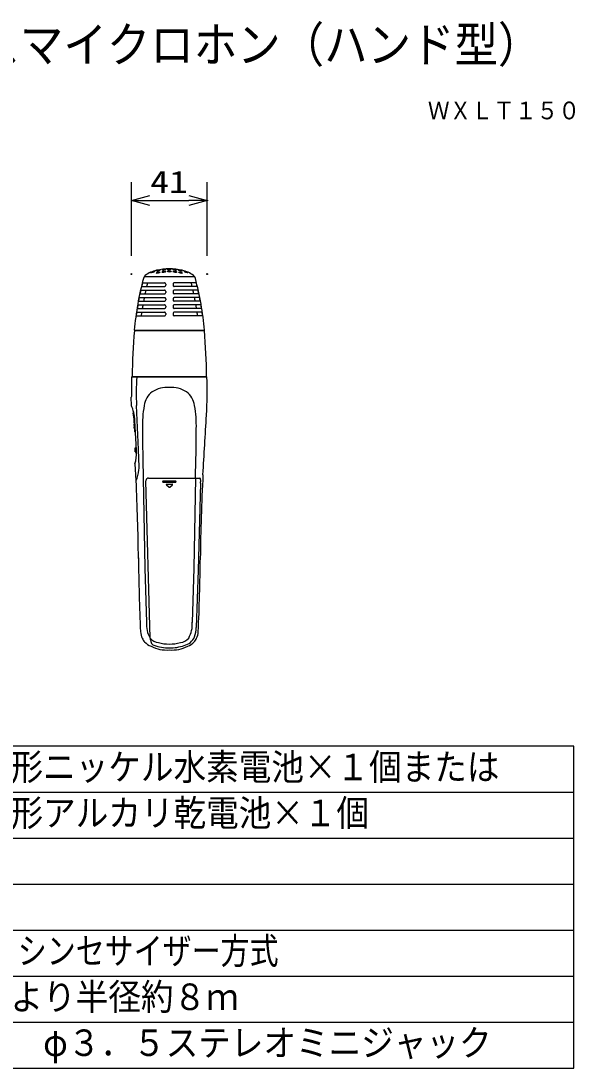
# Model space of a CAD drawing. Units: millimetres, scale not verified. Extents: x -63 to 63, y -57 to 57.
# Drawn here: x 2.4 to 62.6, y -56.5 to 57.4 of the extents above; entities that cross this region are included whole.
import ezdxf
from ezdxf.enums import TextEntityAlignment as Align

# ---------------------------------------------------------------- set-up
doc = ezdxf.new("R2010")
doc.units = ezdxf.units.MM
doc.header["$LTSCALE"] = 0.190236
doc.header["$PDMODE"] = 32
doc.header["$PDSIZE"] = 0.0951
for name, color, linetype in [('0-0_MOJI1', 2, 'Continuous'), ('0-1_TOUROKU', 1, 'Continuous'), ('0-2_WAKU', 1, 'Continuous'), ('0-3_GAIKEI', 1, 'Continuous'), ('0-4_SUNPO', 3, 'Continuous'), ('0-5_Defpoints', 7, 'Continuous')]:
    doc.layers.add(name, color=color, linetype=linetype)
doc.styles.add('ＭＳ ゴシック', font='')
doc.styles.get('ＭＳ ゴシック').set_extended_font_data('MS Gothic')

# ---------------------------------------------------------------- blocks, each defined once
blk = doc.blocks.new('_OPEN30')
at = {"layer": '0-5_Defpoints'}
blk.add_line((0, 0), (-1, 0), dxfattribs=at)
blk.add_lwpolyline([(-1, 0.26795), (0, 0), (-1, -0.26795)], dxfattribs=at)

msp = doc.modelspace()

# ---------------------------------------------------------------- linework, layer by layer
at = {"layer": '0-2_WAKU', "color": 4}
for p, q in [((62.5001, -21.5), (-62.5001, -21.5)), ((62.5001, -56.5001), (62.5001, -21.5)), ((-62.5001, -56.5001), (62.5001, -56.5001))]:
    msp.add_line(p, q, dxfattribs=at)
at = {"layer": '0-2_WAKU'}
for p, q in [((-62.5001, -26.5), (62.5001, -26.5)), ((-62.5001, -31.5001), (62.5001, -31.5001)), ((-62.5001, -36.5001), (62.5001, -36.5001)), ((-62.5001, -41.5001), (62.5001, -41.5001)), ((-62.5001, -46.5001), (62.5001, -46.5001)), ((-62.5001, -51.5001), (62.5001, -51.5001))]:
    msp.add_line(p, q, dxfattribs=at)
at = {"layer": '0-3_GAIKEI'}
for p, q in [((15.8135, 29.6201), (21.2551, 29.6201)), ((15.5117, 28.5201), (17.9968, 28.52)), ((15.6081, 28.9201), (17.9968, 28.92)), ((18.1343, 28.7838), (18.1343, 28.6609)), ((18.9343, 28.7838), (18.9343, 28.6609)), ((21.4606, 28.9201), (19.0719, 28.92)), ((21.5569, 28.5201), (19.0719, 28.52)), ((15.3341, 27.7201), (17.9968, 27.72)), ((15.4204, 28.1201), (17.9968, 28.12)), ((18.1343, 27.9838), (18.1343, 27.8609)), ((18.9343, 27.9838), (18.9343, 27.8609)), ((21.6482, 28.1201), (19.0719, 28.12)), ((21.7345, 27.7201), (19.0719, 27.72)), ((15.1048, 26.5201), (17.9968, 26.52)), ((15.1745, 26.9101), (17.9968, 26.91)), ((15.2508, 27.3101), (17.9968, 27.31)), ((18.1343, 27.1738), (18.1343, 27.0509)), ((18.1343, 26.3838), (18.1343, 26.2609)), ((18.9343, 27.1738), (18.9343, 27.0509)), ((18.9343, 26.3838), (18.9343, 26.2609)), ((21.8178, 27.3101), (19.0719, 27.31)), ((21.8941, 26.9101), (19.0719, 26.91)), ((21.9638, 26.5201), (19.0719, 26.52)), ((14.9192, 25.3201), (17.9968, 25.3199)), ((14.9763, 25.7201), (17.9968, 25.7199)), ((15.0381, 26.1201), (17.9968, 26.12)), ((18.1343, 25.5837), (18.1343, 25.4608)), ((18.9343, 25.5837), (18.9343, 25.4608)), ((22.0305, 26.1201), (19.0719, 26.12)), ((22.0923, 25.7201), (19.0719, 25.7199)), ((22.1494, 25.3201), (19.0719, 25.3199)), ((14.7181, 23.7601), (22.3505, 23.7601)), ((14.7344, 23.7201), (22.3342, 23.7201)), ((14.4198, 18.6801), (22.6087, 18.6801)), ((14.4823, 18.7401), (22.5867, 18.7401)), ((14.6052, 14.7617), (14.6533, 14.8322)), ((15.1882, 10.7834), (14.968, 15.5751)), ((14.6529, 13.8174), (14.6545, 13.7486)), ((14.694, 13.8597), (14.7266, 13.8604)), ((14.7045, 13.7004), (14.7323, 13.7004)), ((14.7163, 13.7004), (14.7213, 13.5601)), ((14.6636, 13.5171), (14.6653, 13.4483)), ((14.6744, 13.2171), (14.6761, 13.1483)), ((14.7048, 13.5593), (14.7374, 13.56)), ((14.7153, 13.4), (14.7431, 13.4)), ((14.7155, 13.2593), (14.7481, 13.2601)), ((14.726, 13.1001), (14.7539, 13.1001)), ((14.7271, 13.4001), (14.7321, 13.26)), ((15.2463, 8.8692), (15.1882, 10.7834)), ((14.8876, 7.4), (14.9339, 7.3984)), ((16.4349, -9.7206), (15.9895, 7.3882)), ((16.2818, 7.6799), (21.8291, 7.6799)), ((17.8743, 7.38), (19.1943, 7.38)), ((17.8743, 7.22), (19.1943, 7.22)), ((18.2077, 6.9501), (18.5, 6.6909)), ((18.2343, 7.02), (18.8343, 7.02)), ((18.5742, 6.6952), (18.8678, 6.9583)), ((21.3735, 7.7094), (21.1865, -2.1315)), ((21.1865, -2.1315), (21.0189, -8.0134))]:
    msp.add_line(p, q, dxfattribs=at)
at = {"layer": '0-3_GAIKEI', "color": 7}
for p, q in [((14.4258, 15.5253), (14.3937, 16.4725)), ((14.7919, 9.23), (14.8876, 7.4))]:
    msp.add_line(p, q, dxfattribs=at)
msp.add_lwpolyline([(14.4189, 16.5372), (14.395, 16.4958), (14.3937, 16.4725)], dxfattribs=at)
at = {"layer": '0-3_GAIKEI'}
for points in [[(14.7378, 13.1001), (14.7507, 12.74), (14.8145, 12.6774), (14.8548, 12.6772)], [(14.9477, 10.9438), (14.7943, 10.9384), (14.7943, 10.5801)], [(15.6951, 7.7094), (15.8821, -2.1315), (16.0497, -8.0134)], [(21.9281, 7.1435), (21.665, -2.3384), (21.4502, -8.5709)]]:
    msp.add_lwpolyline(points, dxfattribs=at)
at = {"layer": '0-3_GAIKEI', "color": 7}
for centre, radius, start, end in [((16.2868, 29.2513), 0.6, 128.54468, 165.00198), ((17.8405, 27.1217), 3.2357, 102.63087, 126.56419), ((18.4968, 24.4466), 5.9898, 89.6409, 103.1612), ((18.5718, 24.4466), 5.9898, 76.8388, 90.3591), ((19.2281, 27.1217), 3.2357, 53.43581, 77.36913), ((20.7818, 29.2513), 0.6, 14.99802, 51.45532), ((49.0316, 20.6591), 34.4534, 165.29208, 174.83615), ((-11.963, 20.6591), 34.4534, 5.16385, 14.70792), ((77.1285, 18.0649), 62.6498, 174.82112, 179.38257), ((-40.0599, 18.0649), 62.6498, 0.62937, 5.17888), ((42.4001, 17.5959), 28.0013, 177.78114, 182.16684), ((-16.076, 17.0396), 38.7194, 356.29945, 2.42824), ((10.3148, 13.8057), 4.4561, 18.22293, 22.70002), ((10.2631, 13.7468), 4.5238, 8.31647, 18.72621), ((-17.4851, 11.526), 32.3525, 2.78993, 5.09863), ((-2944.0051, 183.9631), 2971.4018, 356.60589, 356.73135), ((-227.8047, -1.3041), 243.061, 2.79483, 3.39758), ((11.1695, 10.3822), 3.8012, 342.44947, 2.492), ((243.3781, -3.468), 221.4928, 177.02048, 179.37899), ((-206.3095, -3.468), 221.4928, 0.62101, 2.81219), ((257.0383, 1.7978), 241.8853, 180.66036, 182.57026), ((-219.9696, 1.7978), 241.8853, 357.42974, 359.33964), ((17.1992, -8.9427), 1.8061, 182.72472, 206.66378), ((19.8694, -8.9427), 1.8061, 333.33622, 357.27528), ((16.7049, -9.2711), 1.2191, 203.29749, 225.22721), ((17.2048, -8.929), 1.8176, 221.63191, 248.72957), ((19.8638, -8.929), 1.8176, 291.27043, 318.36809), ((20.3637, -9.2711), 1.2191, 314.77279, 336.70251), ((18.2796, -7.1039), 3.923, 243.76476, 273.72219), ((18.789, -7.1039), 3.923, 266.27781, 296.23524)]:
    msp.add_arc(centre, radius, start, end, dxfattribs=at)
at = {"layer": '0-3_GAIKEI'}
for centre, radius, start, end in [((49.0316, 20.6591), 34.4294, 166.11698, 166.80167), ((49.6024, 20.6597), 34.4534, 166.12784, 166.81202), ((17.9978, 28.7834), 0.1366, 359.35635, 90.42388), ((17.9956, 28.6587), 0.1387, 270.47632, 0.88833), ((19.0708, 28.7834), 0.1366, 89.57612, 180.64365), ((19.073, 28.6587), 0.1387, 179.11167, 269.52368), ((-12.5338, 20.6597), 34.4534, 13.18798, 13.87216), ((-11.963, 20.6591), 34.4294, 13.19833, 13.88302), ((49.0316, 20.6591), 34.4294, 167.48446, 168.16544), ((49.6024, 20.6597), 34.4534, 167.49431, 168.17479), ((17.9978, 27.9834), 0.1366, 359.35635, 90.42388), ((17.9956, 27.8587), 0.1387, 270.47632, 0.88833), ((19.0708, 27.9834), 0.1366, 89.57612, 180.64365), ((19.073, 27.8587), 0.1387, 179.11167, 269.52368), ((-12.5338, 20.6597), 34.4534, 11.82521, 12.50569), ((-11.963, 20.6591), 34.4294, 11.83456, 12.51554), ((49.0316, 20.6591), 34.4294, 170.19863, 170.87348), ((49.0316, 20.6591), 34.4294, 168.86167, 169.53933), ((49.6024, 20.6597), 34.4534, 170.20651, 170.88087), ((49.6024, 20.6597), 34.4534, 168.87051, 169.54768), ((17.9978, 27.1734), 0.1366, 359.35635, 90.42388), ((17.9956, 27.0487), 0.1387, 270.47632, 0.88833), ((17.9978, 26.3834), 0.1366, 359.35635, 90.42388), ((17.9956, 26.2587), 0.1387, 270.47632, 0.88833), ((19.0708, 27.1734), 0.1366, 89.57612, 180.64365), ((19.0708, 26.3834), 0.1366, 89.57612, 180.64365), ((19.073, 27.0487), 0.1387, 179.11167, 269.52368), ((19.073, 26.2587), 0.1387, 179.11167, 269.52368), ((-12.5338, 20.6597), 34.4534, 10.45232, 11.12949), ((-12.5338, 20.6597), 34.4534, 9.11913, 9.79349), ((-11.963, 20.6591), 34.4294, 10.46067, 11.13833), ((-11.963, 20.6591), 34.4294, 9.12652, 9.80137), ((49.0316, 20.6591), 34.4294, 171.54711, 172.21951), ((49.6024, 20.6597), 34.4534, 171.55402, 172.22594), ((17.9978, 25.5834), 0.1366, 359.35635, 90.42388), ((17.9956, 25.4587), 0.1387, 270.47632, 0.88833), ((19.0708, 25.5834), 0.1366, 89.57612, 180.64365), ((19.073, 25.4587), 0.1387, 179.11167, 269.52368), ((-12.5338, 20.6597), 34.4534, 7.77406, 8.44598), ((-11.963, 20.6591), 34.4294, 7.78049, 8.45289), ((43.8814, 17.0351), 28.9503, 176.74277, 182.89075), ((18.3143, 14.5375), 3.0106, 85.8099, 123.13596), ((18.7543, 14.5375), 3.0106, 56.86404, 94.1901), ((18.0632, 15.2427), 2.2896, 127.52455, 172.02804), ((19.0054, 15.2427), 2.2896, 7.97196, 52.47545), ((27.7805, 13.4001), 12.1778, 169.78288, 181.72641), ((9.2881, 13.4001), 12.1778, 358.27359, 10.21712), ((7.7188, 13.5058), 7, 2.90107, 10.33567), ((14.7024, 13.8104), 0.05, 99.58928, 171.94511), ((14.7045, 13.7504), 0.05, 182.05206, 269.9999), ((14.2648, 13.7652), 0.4721, 352.10895, 11.50873), ((14.7131, 13.51), 0.05, 99.58928, 171.94511), ((14.7153, 13.45), 0.05, 182.05206, 269.9999), ((14.7239, 13.2101), 0.05, 99.58928, 171.94511), ((14.726, 13.1501), 0.05, 182.05206, 269.9999), ((14.2755, 13.4649), 0.4721, 352.10895, 11.50873), ((14.2863, 13.1649), 0.4721, 352.10895, 11.50873), ((302.956, 15.0623), 287.3549, 180.40457, 181.46625), ((-265.8873, 15.0623), 287.3549, 358.53375, 359.59543), ((14.3974, 10.0025), 0.7008, 35.0654, 55.50046), ((10.7227, 9.0776), 4.5333, 338.25841, 353.43806), ((11.8831, 8.9302), 3.3637, 353.67316, 358.96071), ((16.2872, 7.3815), 0.2978, 129.3029, 178.70505), ((16.2901, 7.3767), 0.3033, 91.56468, 129.14879), ((17.8744, 7.3), 0.08, 90.04859, 269.94028), ((18.2343, 6.98), 0.04, 90.00853, 228.34761), ((18.8387, 6.9825), 0.0378, 320.18016, 96.74209), ((19.1942, 7.3), 0.08, 270.05972, 89.95141), ((21.7561, 7.5208), 0.175, 1.13693, 65.35575), ((19.7879, 7.3508), 2.1502, 354.46575, 4.6265), ((18.5343, 6.7399), 0.0599, 235.03849, 311.67872), ((19.0584, -8.2316), 3.0166, 175.85066, 209.57636), ((18.0102, -8.2316), 3.0166, 330.42364, 4.14934), ((18.3254, -8.5286), 3.1251, 340.15946, 359.22425), ((17.5805, -8.7099), 1.5277, 221.41708, 260.99951), ((19.0627, -9.4053), 2.6467, 186.84019, 197.48073), ((16.9537, -10.095), 0.4286, 194.23012, 257.2548), ((18.5353, -5.7164), 4.658, 255.15069, 269.98809), ((18.5333, -5.7164), 4.658, 270.01191, 284.84931), ((19.4881, -8.7099), 1.5277, 279.00049, 318.58292), ((19.7772, -8.9632), 1.6141, 283.36554, 337.17968), ((18.5352, -5.7654), 5.0348, 250.55636, 269.99018), ((18.5325, -5.7574), 5.0428, 270.02059, 288.71279)]:
    msp.add_arc(centre, radius, start, end, dxfattribs=at)
for centre, major_axis, ratio in [((16.7353, 30.0777), (-0.2038, -0.0809), 0.177722), ((17.3128, 30.0341), (-0.1795, -0.049), 0.4094), ((17.3333, 30.2532), (-0.1999, -0.0441), 0.195896), ((17.9362, 30.1249), (-0.2005, -0.03), 0.403663), ((17.9398, 30.3439), (-0.2044, -0.0189), 0.176315), ((18.5343, 30.1549), (0.2027, 0), 0.403663), ((18.535, 30.3709), (0.2002, 0.0045), 0.158906), ((19.1288, 30.3439), (0.2044, -0.0189), 0.176315), ((19.1324, 30.1249), (0.2005, -0.03), 0.403663), ((19.7353, 30.2532), (0.1999, -0.0441), 0.195896), ((19.7558, 30.0341), (0.1795, -0.049), 0.4094), ((20.3333, 30.0777), (0.2038, -0.0809), 0.177722)]:
    msp.add_ellipse(centre, major_axis=major_axis, ratio=ratio, dxfattribs=at)
at = {"layer": '0-4_SUNPO'}
for p, q in [((14.3985, 31.871), (14.3985, 39.871)), ((22.6353, 31.871), (22.6353, 39.871)), ((16.3985, 37.871), (20.6353, 37.871))]:
    msp.add_line(p, q, dxfattribs=at)
at = {"layer": '0-5_Defpoints'}
for p in [(22.6353, 37.871), (14.3985, 29.871), (22.6353, 29.871)]:
    msp.add_point(p, dxfattribs=at)

# ---------------------------------------------------------------- block references
at = {"layer": '0-4_SUNPO', "xscale": 2, "yscale": 2, "rotation": 180}
msp.add_blockref('_OPEN30', (14.3985, 37.871), dxfattribs=at)
at = {"layer": '0-4_SUNPO', "xscale": 2, "yscale": 2}
msp.add_blockref('_OPEN30', (22.6353, 37.871), dxfattribs=at)

# ---------------------------------------------------------------- texts
at = {"layer": '0-0_MOJI1', "style": 'ＭＳ ゴシック'}
for s, height, width, p in [('赤外線ワイヤレスマイクロホン（ハンド型）', 3.848, 0.9, (-35.5001, 51.7599)), ('充電池：単３形ニッケル水素電池×１個または', 2.887, 0.9, (-20, -26.0552)), ('乾電池：単３形アルカリ乾電池×１個', 2.887, 0.9, (-20, -31.0552)), ('水晶制御ＰＬＬシンセサイザー方式', 2.887, 0.8, (-20, -46.0552)), ('受光センサーより半径約８ｍ', 2.887, 0.9, (-20, -51.0552)), ('－１４ｄＢＶ\u3000φ３．５ステレオミニジャック', 2.887, 0.9, (-20, -56.0552))]:
    msp.add_text(s, height=height, dxfattribs=dict(at, width=width)).set_placement(p, align=Align.BOTTOM_LEFT)
at = {"layer": '0-1_TOUROKU', "style": 'ＭＳ ゴシック', "width": 0.9}
msp.add_text('ＷＸＬＴ１５０', height=1.925, dxfattribs=at).set_placement((46.6334, 46.13), align=Align.BOTTOM_LEFT)
at = {"layer": '0-4_SUNPO', "style": 'ＭＳ ゴシック', "width": 1.25}
msp.add_text('41', height=2.406, dxfattribs=at).set_placement((16.45, 37.9806), align=Align.BOTTOM_LEFT)

doc.saveas('drawing.dxf')
